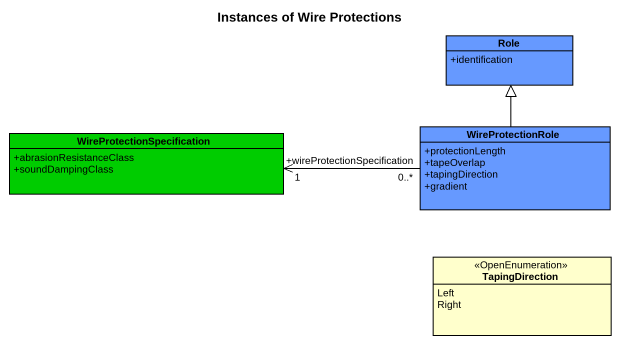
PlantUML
@startuml
title Instances of Wire Protections
hide circle
hide empty members
skinparam classAttributeIconSize 0
class Role #6699FF {
  +identification
}
class WireProtectionSpecification #00CC00 {
  +abrasionResistanceClass
  +soundDampingClass
}
class WireProtectionRole #6699FF {
  +protectionLength
  +tapeOverlap
  +tapingDirection
  +gradient
}
enum TapingDirection <<OpenEnumeration>> {
  Left
  Right
}
WireProtectionRole -up-|> Role
WireProtectionRole "0..*" -left-> "+wireProtectionSpecification\n1" WireProtectionSpecification
@enduml
